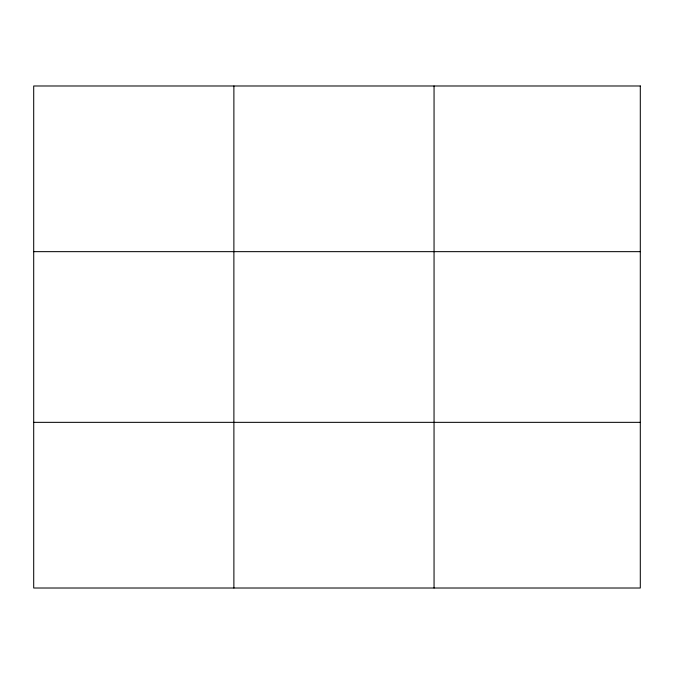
<?xml version="1.0" encoding="UTF-8"?>
<svg xmlns="http://www.w3.org/2000/svg" width="674" height="674" viewBox="0 0 674 674"><rect width="100%" height="100%" fill="white"/><g stroke="black" fill="none" stroke-linecap="round" stroke-linejoin="round"><path stroke-width="1.01" d="M233.878 588.014L233.878 85.986M434.056 588.014L434.056 85.986M33.7 251.655L640.3 251.655M33.7 422.345L640.3 422.345M640.3 85.986L640.3 588.014L33.7 588.014L33.7 85.986L640.3 85.986"/></g></svg>
